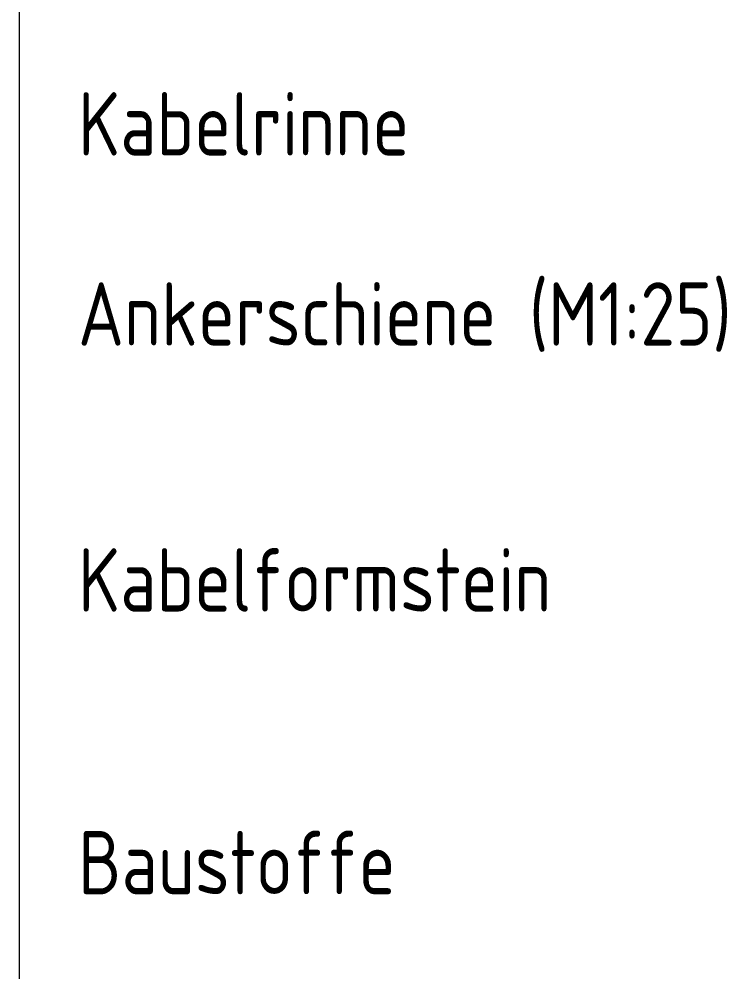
# Model space of a CAD drawing. Header units: millimetres. Extents: x -139278 to 641613, y -260926 to 217780.
# Drawn here: x 41334 to 44128, y 19451 to 23211 of the extents above; entities that cross this region are included whole.
import ezdxf
from ezdxf.enums import TextEntityAlignment as Align

# ---------------------------------------------------------------- set-up
doc = ezdxf.new("R2010")
doc.units = ezdxf.units.MM
doc.layers.add('00_Legende', color=7, linetype='Continuous', lineweight=18)
doc.styles.add('ISOCP', font='ISOCP', dxfattribs={"width": 0.9})

msp = doc.modelspace()

# ---------------------------------------------------------------- linework, layer by layer
at = {"layer": '00_Legende'}
msp.add_line((41333.979, 28727.316), (41333.979, 1027.316), dxfattribs=at)

# ---------------------------------------------------------------- texts
at = {"layer": '00_Legende', "color": 7, "style": 'ISOCP', "width": 0.9}
for s, p in [('Kabelrinne', (41566.744, 22597.497)), ('Ankerschiene (M1:25)', (41566.744, 21847.497)), ('Kabelformstein', (41566.744, 20797.497)), ('Baustoffe', (41566.744, 19682.262))]:
    msp.add_text(s, height=250, dxfattribs=at).set_placement(p, align=Align.BOTTOM_LEFT)

doc.saveas('drawing.dxf')
